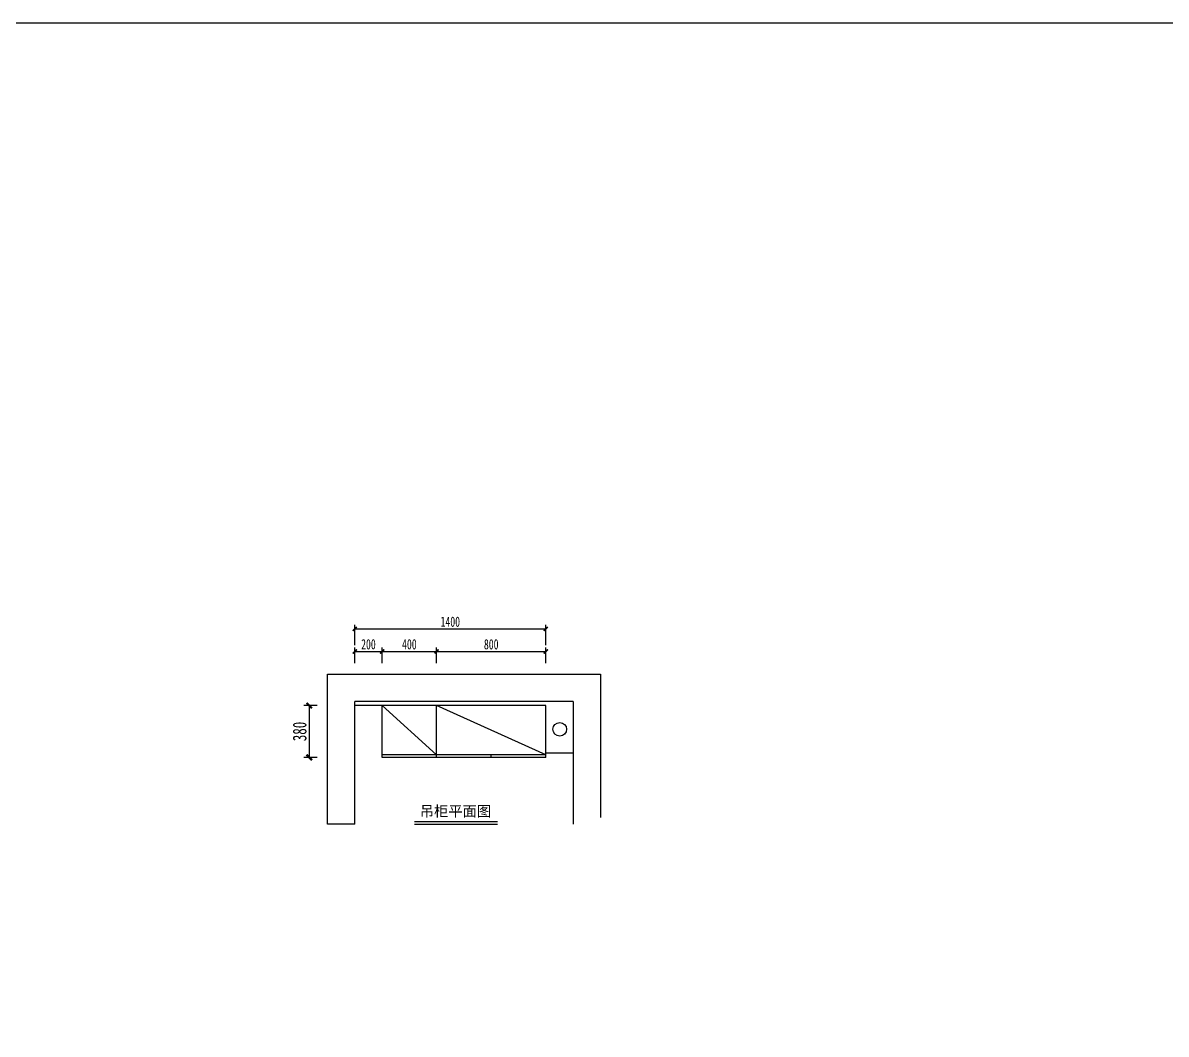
# Model space of a CAD drawing. Header units: millimetres. Extents: x 3104083 to 3173399, y -3165492 to -3044687.
# Drawn here: x 3156638 to 3165019, y -3137467 to -3130053 of the extents above; entities that cross this region are included whole.
import ezdxf

# ---------------------------------------------------------------- set-up
doc = ezdxf.new("R2010")
doc.units = ezdxf.units.MM
doc.header["$LTSCALE"] = 500
doc.header["$MEASUREMENT"] = 0
doc.header["$PDMODE"] = 2
doc.layers.get('0').update_dxf_attribs({"linetype": 'CONTINUOUS'})
doc.layers.get('DEFPOINTS').update_dxf_attribs({"linetype": 'CONTINUOUS'})
for name, color, linetype in [('D-节点尺寸', 5, 'CONTINUOUS'), ('P-完成面', 3, 'CONTINUOUS'), ('ZB_厨柜', 7, 'CONTINUOUS'), ('柜体', 2, 'CONTINUOUS')]:
    doc.layers.add(name, color=color, linetype=linetype)
doc.layers.add('墙体', color=6, linetype='CONTINUOUS', lineweight=25)
doc.styles.add('DIM', font='SimSun.ttf', dxfattribs={"width": 0.7})
doc.styles.add('ZB_宋体', font='SimSun.ttf', dxfattribs={"height": 80})
doc.dimstyles.new('30', dxfattribs={"dimscale": 30, "dimtxt": 2.5, "dimasz": 1, "dimexe": 1, "dimexo": 1, "dimgap": 0.5, "dimtad": 1, "dimdec": 0, "dimzin": 0, "dimdsep": 46, "dimtxsty": 'DIM', "dimblk": 'ARCHTICK', "dimcen": 0, "dimclrd": 5, "dimclre": 5, "dimclrt": 35, "dimadec": 0, "dimazin": 0, "dimtfac": 0.5, "dimtdec": 0, "dimtix": 1, "dimtmove": 2, "dimatfit": 2, "dimldrblk": 'A', "dimfxl": 0, "dimtolj": 1, "dimtzin": 0, "dimlwd": -1, "dimlwe": -1, "dimarcsym": 0})
doc.dimstyles.new('40', dxfattribs={"dimscale": 40, "dimtxt": 2.5, "dimasz": 1, "dimexe": 1, "dimexo": 1, "dimgap": 0.5, "dimtad": 1, "dimdec": 0, "dimzin": 0, "dimdsep": 46, "dimtxsty": 'DIM', "dimblk": 'ARCHTICK', "dimcen": 0, "dimclrd": 5, "dimclre": 5, "dimclrt": 35, "dimadec": 0, "dimazin": 0, "dimtfac": 0.5, "dimtdec": 0, "dimtix": 1, "dimtmove": 2, "dimatfit": 2, "dimldrblk": 'A', "dimfxl": 0, "dimtolj": 1, "dimtzin": 0, "dimlwd": -1, "dimlwe": -1, "dimarcsym": 0})

# ---------------------------------------------------------------- blocks, each defined once
blk = doc.blocks.new('55户型阳台$0$W-pipe-1')
at = {"color": 251}
blk.add_circle((0, 0), 50, dxfattribs=at)
blk = doc.blocks.new('_ArchTick')
at = {"color": 0, "linetype": 'ByBlock', "const_width": 0.4}
blk.add_lwpolyline([(-0.5, -0.5), (0.5, 0.5)], dxfattribs=at)
blk = doc.blocks.new('*D1888')
at = {"layer": 'DEFPOINTS', "color": 0, "ltscale": 100}
for p in [(3159271.3, -3134661.8), (3159071.3, -3134777.3), (3159271.3, -3134777.3)]:
    blk.add_point(p, dxfattribs=at)
at = {"layer": 'P-完成面', "color": 5, "ltscale": 100}
for p, q in [((3159071.3, -3134747.3), (3159071.3, -3134631.8)), ((3159071.3, -3134661.8), (3159271.3, -3134661.8)), ((3159271.3, -3134747.3), (3159271.3, -3134631.8))]:
    blk.add_line(p, q, dxfattribs=at)
at = {"layer": 'P-完成面', "color": 5, "ltscale": 100, "xscale": 30, "yscale": 30, "zscale": 30, "rotation": 180}
blk.add_blockref('_ArchTick', (3159071.3, -3134661.8), dxfattribs=at)
at = {"layer": 'P-完成面', "color": 5, "ltscale": 100, "xscale": 30, "yscale": 30, "zscale": 30}
blk.add_blockref('_ArchTick', (3159271.3, -3134661.8), dxfattribs=at)
at = {"layer": 'P-完成面', "color": 35, "ltscale": 100, "insert": (3159171.3, -3134609.3), "char_height": 75, "attachment_point": 5, "style": 'DIM'}
blk.add_mtext('\\A1;200', dxfattribs=at)
blk = doc.blocks.new('A')
for p, q in [((-0.37, 0), (-2.13, 0)), ((-1.44, 1.15), (-1.09, 1.44)), ((-1.44, 1.15), (-0.37, 0)), ((-1.44, -1.15), (-0.37, 0)), ((-1.09, 1.44), (0, 0)), ((-1.09, -1.44), (0, 0)), ((-1.44, -1.15), (-1.09, -1.44))]:
    blk.add_line(p, q)
for points in [[(-1.44, 1.15), (-1.09, 1.44), (-0.37, 0), (0, 0)], [(-1.44, -1.15), (-1.09, -1.44), (-0.37, 0), (0, 0)]]:
    blk.add_solid(points)
blk = doc.blocks.new('*D1889')
at = {"layer": 'DEFPOINTS', "color": 0, "ltscale": 100}
for p in [(3159671.3, -3134661.8), (3159271.3, -3134777.3), (3159671.3, -3134777.3)]:
    blk.add_point(p, dxfattribs=at)
at = {"layer": 'P-完成面', "color": 5, "ltscale": 100}
for p, q in [((3159271.3, -3134747.3), (3159271.3, -3134631.8)), ((3159271.3, -3134661.8), (3159671.3, -3134661.8)), ((3159671.3, -3134747.3), (3159671.3, -3134631.8))]:
    blk.add_line(p, q, dxfattribs=at)
at = {"layer": 'P-完成面', "color": 5, "ltscale": 100, "xscale": 30, "yscale": 30, "zscale": 30, "rotation": 180}
blk.add_blockref('_ArchTick', (3159271.3, -3134661.8), dxfattribs=at)
at = {"layer": 'P-完成面', "color": 5, "ltscale": 100, "xscale": 30, "yscale": 30, "zscale": 30}
blk.add_blockref('_ArchTick', (3159671.3, -3134661.8), dxfattribs=at)
at = {"layer": 'P-完成面', "color": 35, "ltscale": 100, "insert": (3159471.3, -3134609.3), "char_height": 75, "attachment_point": 5, "style": 'DIM'}
blk.add_mtext('\\A1;400', dxfattribs=at)
blk = doc.blocks.new('*D1890')
at = {"layer": 'DEFPOINTS', "color": 0, "ltscale": 100}
for p in [(3160471.3, -3134661.8), (3159671.3, -3134777.3), (3160471.3, -3134777.3)]:
    blk.add_point(p, dxfattribs=at)
at = {"layer": 'P-完成面', "color": 5, "ltscale": 100}
for p, q in [((3159671.3, -3134747.3), (3159671.3, -3134631.8)), ((3159671.3, -3134661.8), (3160471.3, -3134661.8)), ((3160471.3, -3134747.3), (3160471.3, -3134631.8))]:
    blk.add_line(p, q, dxfattribs=at)
at = {"layer": 'P-完成面', "color": 5, "ltscale": 100, "xscale": 30, "yscale": 30, "zscale": 30, "rotation": 180}
blk.add_blockref('_ArchTick', (3159671.3, -3134661.8), dxfattribs=at)
at = {"layer": 'P-完成面', "color": 5, "ltscale": 100, "xscale": 30, "yscale": 30, "zscale": 30}
blk.add_blockref('_ArchTick', (3160471.3, -3134661.8), dxfattribs=at)
at = {"layer": 'P-完成面', "color": 35, "ltscale": 100, "insert": (3160071.3, -3134609.3), "char_height": 75, "attachment_point": 5, "style": 'DIM'}
blk.add_mtext('\\A1;800', dxfattribs=at)
blk = doc.blocks.new('*D1891')
at = {"layer": 'DEFPOINTS', "color": 0, "ltscale": 100}
for p in [(3160471.3, -3134496.4), (3159071.3, -3134777.3), (3160471.3, -3134777.3)]:
    blk.add_point(p, dxfattribs=at)
at = {"layer": 'P-完成面', "color": 5, "ltscale": 100}
for p, q in [((3159071.3, -3134616.4), (3159071.3, -3134466.4)), ((3159071.3, -3134496.4), (3160471.3, -3134496.4)), ((3160471.3, -3134616.4), (3160471.3, -3134466.4))]:
    blk.add_line(p, q, dxfattribs=at)
at = {"layer": 'P-完成面', "color": 5, "ltscale": 100, "xscale": 30, "yscale": 30, "zscale": 30, "rotation": 180}
blk.add_blockref('_ArchTick', (3159071.3, -3134496.4), dxfattribs=at)
at = {"layer": 'P-完成面', "color": 5, "ltscale": 100, "xscale": 30, "yscale": 30, "zscale": 30}
blk.add_blockref('_ArchTick', (3160471.3, -3134496.4), dxfattribs=at)
at = {"layer": 'P-完成面', "color": 35, "ltscale": 100, "insert": (3159771.3, -3134443.9), "char_height": 75, "attachment_point": 5, "style": 'DIM'}
blk.add_mtext('\\A1;1400', dxfattribs=at)
blk = doc.blocks.new('*D1892')
at = {"layer": 'D-节点尺寸', "color": 5, "ltscale": 100}
for p, q in [((3158796.6, -3135058.3), (3158697.4, -3135058.3)), ((3158737.4, -3135058.3), (3158737.4, -3135438.3)), ((3158796.6, -3135438.3), (3158697.4, -3135438.3))]:
    blk.add_line(p, q, dxfattribs=at)
at = {"layer": 'DEFPOINTS', "color": 0, "ltscale": 100}
for p in [(3158836.6, -3135058.3), (3158737.4, -3135438.3), (3158836.6, -3135438.3)]:
    blk.add_point(p, dxfattribs=at)
at = {"layer": 'D-节点尺寸', "color": 5, "ltscale": 100, "xscale": 40, "yscale": 40, "zscale": 40}
for p, rotation in [((3158737.4, -3135058.3), 90), ((3158737.4, -3135438.3), 270)]:
    blk.add_blockref('_ArchTick', p, dxfattribs=dict(at, rotation=rotation))
at = {"layer": 'D-节点尺寸', "color": 35, "ltscale": 100, "insert": (3158667.4, -3135248.3), "char_height": 100, "attachment_point": 5, "rotation": 90, "style": 'DIM'}
blk.add_mtext('\\A1;380', dxfattribs=at)

msp = doc.modelspace()

# ---------------------------------------------------------------- linework, layer by layer
at = {"layer": 'D-节点尺寸', "color": 251, "ltscale": 100}
msp.add_lwpolyline([(3104083.146, -3130052.581), (3173399.353, -3130052.581), (3173399.353, -3144882.223), (3104083.146, -3144882.223)], close=True, dxfattribs=at)
at = {"layer": 'P-完成面', "color": 3, "ltscale": 100}
for points in [[(3160471.345, -3135058.282), (3159071.345, -3135058.282)], [(3160671.346, -3135407.908), (3160471.345, -3135407.908), (3160471.345, -3135058.282)]]:
    msp.add_lwpolyline(points, dxfattribs=at)
at = {"layer": 'ZB_厨柜', "color": 253}
for p, q in [((3160116.484, -3135911.102), (3159509.764, -3135911.102)), ((3160116.484, -3135929.534), (3159509.764, -3135929.534))]:
    msp.add_line(p, q, dxfattribs=at)
at = {"layer": '墙体'}
for p, q in [((3160671.346, -3135028.282), (3159071.345, -3135028.282)), ((3159071.345, -3135928.284), (3159071.345, -3135028.282, 0)), ((3160671.346, -3135028.282), (3160671.346, -3135928.53, 0))]:
    msp.add_line(p, q, dxfattribs=at)
msp.add_lwpolyline([(3159071.345, -3135928.283), (3158871.345, -3135928.283), (3158871.345, -3134828.282), (3160871.345, -3134828.282), (3160871.345, -3135878.282)], dxfattribs=at)
at = {"layer": '柜体'}
for p, q in [((3159271.345, -3135438.282), (3159271.345, -3135058.282)), ((3159671.345, -3135418.282), (3159271.345, -3135058.282)), ((3159671.345, -3135438.282), (3159671.345, -3135058.282)), ((3160471.345, -3135418.282), (3159671.345, -3135058.282)), ((3160471.345, -3135438.282), (3160471.345, -3135058.282)), ((3160471.345, -3135418.282), (3159271.345, -3135418.282)), ((3160471.345, -3135438.282), (3159271.345, -3135438.282)), ((3160071.345, -3135438.282), (3160071.345, -3135418.282))]:
    msp.add_line(p, q, dxfattribs=at)

# ---------------------------------------------------------------- block references
at = {"layer": '墙体', "extrusion": (2.02608e-39, 3.30872e-23, -1), "xscale": -1, "zscale": -1, "rotation": 270.0000000000001}
msp.add_blockref('55户型阳台$0$W-pipe-1', (-3160573.888, -3135232.337), dxfattribs=at)

# ---------------------------------------------------------------- texts
at = {"layer": 'ZB_厨柜', "color": 2, "insert": (3160071.353, -3135794.311), "char_height": 76.8, "attachment_point": 3, "style": 'ZB_宋体'}
msp.add_mtext('{\\C256;吊柜平面图}', dxfattribs=at)

# ---------------------------------------------------------------- dimensions: what is measured, and where the dimension line sits
at = {"layer": 'D-节点尺寸', "color": 251, "ltscale": 100}
dim = msp.add_linear_dim(base=(3158737.442, -3135438.282), p1=(3158836.58, -3135058.282), p2=(3158836.58, -3135438.282), angle=90, dimstyle='40', dxfattribs=at)
dim.commit()
dim.dimension.update_dxf_attribs({"geometry": '*D1892', "text_midpoint": (3158667.442, -3135248.282)})
at = {"layer": 'P-完成面', "color": 251, "ltscale": 100}
for base, p1, p2, picture, middle in [((3160471.345, -3134496.381), (3159071.345, -3134777.258), (3160471.345, -3134777.258), '*D1891', (3159771.345, -3134443.881)), ((3159271.345, -3134661.773), (3159071.345, -3134777.258), (3159271.345, -3134777.258), '*D1888', (3159171.345, -3134609.273)), ((3159671.345, -3134661.773), (3159271.345, -3134777.258), (3159671.345, -3134777.258), '*D1889', (3159471.345, -3134609.273)), ((3160471.345, -3134661.773), (3159671.345, -3134777.258), (3160471.345, -3134777.258), '*D1890', (3160071.345, -3134609.273))]:
    dim = msp.add_linear_dim(base=base, p1=p1, p2=p2, angle=180, dimstyle='30', dxfattribs=at)
    dim.commit()
    dim.dimension.update_dxf_attribs({"geometry": picture, "text_midpoint": middle})

doc.saveas('drawing.dxf')
